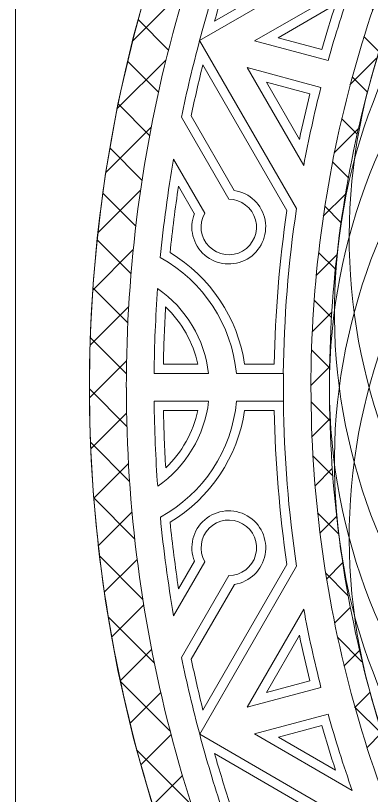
# Model space of a CAD drawing. Header units: inches. Extents: x -17.3 to 28.4, y -11 to 34.2.
# Drawn here: x 0 to 0.602, y 18.81 to 20.129 of the extents above; entities that cross this region are included whole.
import ezdxf

# ---------------------------------------------------------------- set-up
doc = ezdxf.new("R2010")
doc.units = ezdxf.units.IN
doc.header["$MEASUREMENT"] = 0
doc.layers.add('NOPLOT', color=5, linetype='Continuous', lineweight=5)

# ---------------------------------------------------------------- blocks, each defined once
blk = doc.blocks.new('Ring_Arc')
at = {"layer": 'NOPLOT'}
for p, q in [((-2.1884, 0.5864), (-2.0244, 0.3023)), ((-2.1829, 0.5455), (-2.0407, 0.2992)), ((-1.9831, 0.5071), (-2.1078, 0.5405)), ((-2.1078, 0.5405), (-2.0122, 0.375)), ((-2.002, 0.496), (-2.0754, 0.5157)), ((-2.0754, 0.5157), (-2.0195, 0.4188)), ((-2.2191, 0.4566), (-2.1391, 0.318)), ((-2.2026, 0.4592), (-2.1297, 0.3329)), ((-2.2325, 0.386), (-2.1797, 0.2946)), ((-2.2241, 0.3402), (-2.1974, 0.2939)), ((-2.2653, 0.0391), (-2.2655, 0.0391)), ((-2.1916, 0.0391), (-2.2497, 0.0391)), ((-2.0621, 0.0391), (-2.1123, 0.0391)), ((-2.1732, 0.0234), (-2.2655, 0.0234)), ((-2.0467, 0.0234), (-2.1261, 0.0234))]:
    blk.add_line(p, q, dxfattribs=at)
for centre, radius, start, end in [((0, 0), 2.375, 165, 180), ((0, 0), 2.3125, 165, 180), ((0, 0), 2.2656, 165, 168.3736), ((0, 0), 2.25, 165.9688, 168.2226), ((0, 0), 2, 165, 180), ((0, 0), 2.0469, 165.6561, 169.4443), ((0, 0), 1.9688, 165, 180), ((0, 0), 2.0625, 166.0852, 168.2832), ((0, 0), 2.2656, 170.1909, 174.4452), ((0, 0), 2.25, 171.3028, 174.1884), ((-2.1391, 0.2711), 0.0625, 158.6822, 81.3178), ((-2.1391, 0.2711), 0.0469, 150, 90), ((0, 0), 2.0625, 171.658, 178.9148), ((0, 0), 2.0469, 171.5062, 179.3439), ((-2.375, 0), 0.2656, 8.4565, 59.061), ((-2.375, 0), 0.25, 5.3794, 61.3108), ((0, 0), 2.2656, 175.7713, 179.4073), ((-2.375, 0), 0.2031, 6.6258, 55.3316), ((0, 0), 2.25, 176.5356, 179.0052), ((-2.375, 0), 0.1875, 12.0247, 46.4809)]:
    blk.add_arc(centre, radius, start, end, dxfattribs=at)
blk = doc.blocks.new('*U3')
at = {"layer": 'NOPLOT', "xscale": -1, "rotation": 149.9999999999999}
blk.add_blockref('Ring_Arc', (2.0109, -0.5938), dxfattribs=at)
at = {"layer": 'NOPLOT'}
blk.add_blockref('Ring_Arc', (2.0109, -0.5938), dxfattribs=at)
blk = doc.blocks.new('*U4')
at = {"layer": 'NOPLOT', "color": 0, "linetype": 'ByBlock', "lineweight": -2, "transparency": 16777216}
blk.add_blockref('*U3', (7.6359, 8.0938), dxfattribs=at)
at = {"layer": 'NOPLOT', "color": 0, "linetype": 'ByBlock', "lineweight": -2, "transparency": 16777216, "rotation": 29.99999999999995}
blk.add_blockref('*U3', (7.6085, 7.0087), dxfattribs=at)
blk = doc.blocks.new('*U34')
at = {"layer": 'NOPLOT'}
blk.add_arc((0, 0), 0.9844, 326.25, 303.75, dxfattribs=at)
blk = doc.blocks.new('*U35')
at = {"layer": 'NOPLOT', "color": 0, "linetype": 'ByBlock', "lineweight": -2, "transparency": 16777216}
for p, rotation in [((-10.4508, 19.7548), 29.99999999999985), ((-10.476, 19.6285), 37.49999999999982), ((-10.4844, 19.5), 44.99999999999979), ((-10.476, 19.3715), 52.49999999999972), ((-10.4508, 19.2452), 59.99999999999965)]:
    blk.add_blockref('*U34', p, dxfattribs=dict(at, rotation=rotation))
blk = doc.blocks.new('Ring')
at = {"layer": 'NOPLOT'}
h = blk.add_hatch(dxfattribs=at)
h.set_pattern_fill('ANSI37', color=256, scale=0.5)
edge = h.paths.add_edge_path(flags=17)
edge.add_arc((0, 0), 2.3125, 0, 360)
edge = h.paths.add_edge_path()
edge.add_arc((0, 0), 2.375, 0, 360)
h = blk.add_hatch(dxfattribs=at)
h.set_pattern_fill('ANSI37', color=256, scale=0.5)
edge = h.paths.add_edge_path(flags=17)
edge.add_arc((0, 0), 1.9688, 0, 360)
edge = h.paths.add_edge_path()
edge.add_arc((0, 0), 2, 0, 360)
for name, p in [('*U4', (-9.6469, -7.5)), ('*U35', (9.5, -19.5))]:
    blk.add_blockref(name, p, dxfattribs=at)

msp = doc.modelspace()

# ---------------------------------------------------------------- linework, layer by layer
at = {"layer": 'NOPLOT'}
msp.add_line((0.4533, 19.5234), (0.4533, 19.4766), dxfattribs=at)
msp.add_lwpolyline([(4.75, 22), (0.25, 22, 0.414214), (0, 21.75), (0, 12.25, 0.414214), (0.25, 12), (4.75, 12, 0.414214), (5, 12.25), (5, 21.75, 0.414214)], format="xyb", close=True, dxfattribs=at)
msp.add_circle((2.5, 19.5), 2.375, dxfattribs=at)
msp.add_circle((2.5, 19.5), 2.375, dxfattribs=at)

# ---------------------------------------------------------------- block references
msp.add_blockref('Ring', (2.5, 19.5), dxfattribs=at)

doc.saveas('drawing.dxf')
